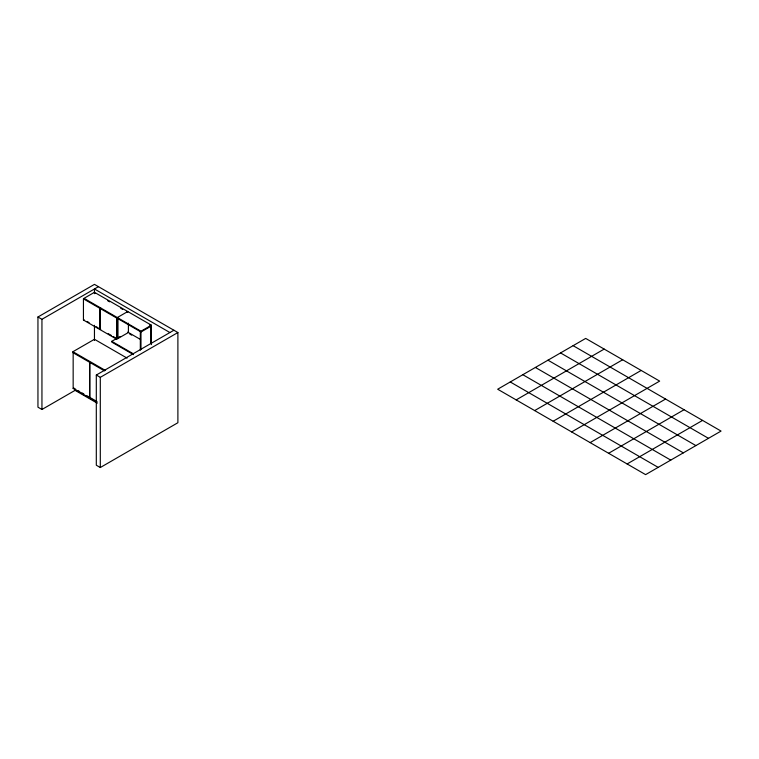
<?xml version="1.0" encoding="UTF-8"?>
<svg xmlns="http://www.w3.org/2000/svg" width="759" height="759" viewBox="0 0 759 759"><rect width="100%" height="100%" fill="white"/><g stroke="black" fill="none" stroke-linecap="round" stroke-linejoin="round"><path stroke-width="1.14" d="M75.748 389.974L41.944 409.49L37.95 407.185L37.95 316.996L94.458 284.369L177.891 332.537L177.891 422.725L100.302 467.525L96.308 465.22L96.308 375.031L173.896 330.231M37.95 316.996L41.944 319.302L98.452 286.674M100.748 329.254L99.932 329.548L83.443 320.023L83.443 298.847L84.107 298.458M83.443 298.847L99.932 308.372L100.748 308.069M83.443 320.023L84.107 319.643M116.573 317.974L116.573 339.159L100.084 329.634L100.084 308.458L116.573 317.974L127.74 311.532L127.74 312.3L127.076 311.911M104.543 370.895L72.93 352.65L72.93 351.711L94.458 339.282L127.085 358.125M133.461 354.633L111.763 342.1L111.763 341.332L120.159 336.493M149.438 324.824L151.411 325.962L140.984 331.987L116.649 317.936L116.649 337.746L117.977 338.514L128.404 332.499L128.404 323.173M151.411 325.194L94.458 292.31L84.031 298.334L140.984 331.218L151.411 325.194L151.411 344.614M73.158 352.736L73.158 388.475L73.822 388.096M96.308 375.031L100.302 377.337L177.891 332.537M516.167 399.898L604.183 349.083M534.659 410.581L622.674 359.757M553.15 421.254L641.165 370.439M571.641 431.928L659.656 381.113L585.692 338.41L497.676 389.225L645.605 474.631L721.05 431.074L573.121 345.668M590.132 442.601L665.577 399.044M608.623 453.284L684.068 409.727M627.114 463.958L702.559 420.401M560.55 352.926L708.479 438.332M547.97 360.183L695.899 445.59M535.399 367.451L683.328 452.857M522.828 374.709L670.757 460.115M510.257 381.967L658.176 467.373M169.902 332.537L94.458 288.98L94.458 293.667M94.458 293.078L95.122 293.467M107.569 300.649L109.59 301.816M120.681 308.22L122.702 309.387M127.74 332.11L140.567 339.51M129.713 334.017L131.686 335.155M87.057 321.427L89.069 322.594M96.137 326.674L98.148 327.841M108.233 333.656L111.26 335.402M113.281 336.569L117.313 338.903L117.313 317.547L117.237 338.77M111.763 341.332L133.461 353.865M72.93 351.711L105.558 370.544M73.746 388.134L75.767 389.301M77.779 390.468L79.799 391.635M81.82 392.792L83.832 393.959M86.858 395.705L90.321 397.621M90.89 398.039L96.943 401.53M73.158 388.475L89.647 398.001L89.647 362.261M96.924 402.204L89.799 398.086L89.799 362.347M75.084 390.363L97.266 403.171M150.747 325.573L150.747 343.059M140.984 331.218L140.984 349.463M140.32 331.598L140.32 350.25M117.977 318.704L117.977 338.514M100.302 377.337L100.302 467.525M99.932 308.372L99.932 329.548M94.458 325.288L94.458 340.516M41.944 319.302L41.944 409.49"/></g></svg>
